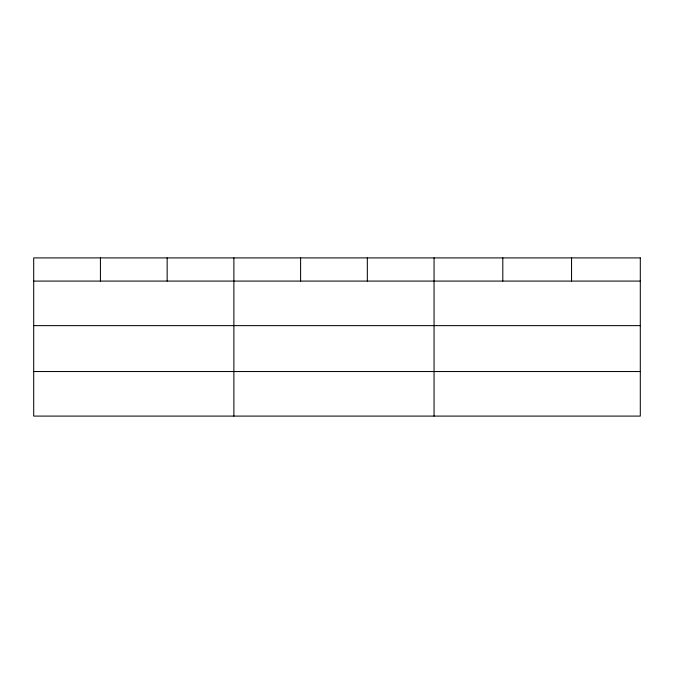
<?xml version="1.0" encoding="UTF-8"?>
<svg xmlns="http://www.w3.org/2000/svg" width="674" height="674" viewBox="0 0 674 674"><rect width="100%" height="100%" fill="white"/><g stroke="black" fill="none" stroke-linecap="round" stroke-linejoin="round"><path stroke-width="1.01" d="M33.7 281.083L640.3 281.083M33.7 325.635L640.3 325.635M33.7 371.543L640.3 371.543M571.552 257.906L571.552 281.083M502.804 257.906L502.804 281.083M434.056 257.906L434.056 416.094M367.33 257.906L367.33 281.083M300.604 257.906L300.604 281.083M233.878 257.906L233.878 416.094M167.152 257.906L167.152 281.083M100.426 257.906L100.426 281.083M640.3 257.906L33.7 257.906L33.7 416.094L640.3 416.094L640.3 257.906"/></g></svg>
